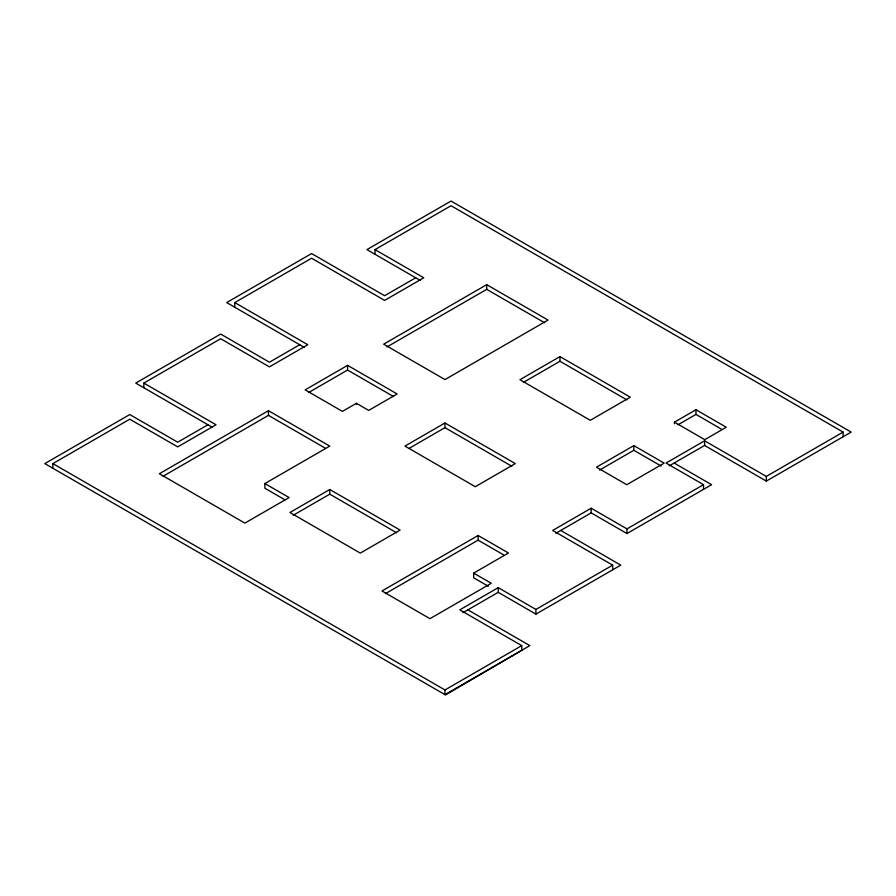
<?xml version="1.0" encoding="UTF-8"?>
<svg xmlns="http://www.w3.org/2000/svg" width="896" height="896" viewBox="0 0 896 896"><rect width="100%" height="100%" fill="white"/><g stroke="black" fill="none" stroke-linecap="round" stroke-linejoin="round"><path stroke-width="1.34" d="M234.774 307.238L234.774 302.568L311.584 258.227L384.608 300.395L423.774 277.782L374.998 249.614L374.998 254.285M143.83 387.755L143.83 383.085L220.662 338.733L269.427 366.878L307.798 344.725L234.774 302.568M374.998 249.614L451.035 205.722L843.114 432.096L843.114 436.755M52.886 468.261L52.886 463.602L129.763 419.205L177.71 446.891L216.037 424.771L143.83 383.085M299.712 344.725L269.427 362.219L220.662 334.062L135.744 383.085L212.43 427.358M415.688 277.782L384.608 295.725L311.584 253.568L226.699 302.568L304.483 347.48M207.95 424.771L177.71 442.221L129.763 414.546L44.8 463.602L445.514 694.949L529.827 645.613L467.88 609.851M264.869 483.56L329.773 446.096L268.453 410.693L159.376 473.738L244.888 523.107L289.128 497.56L264.869 483.56L264.869 488.23L285.085 499.901M486.718 284.67L383.645 344.176L444.965 379.579L548.038 320.074L486.718 284.67L486.718 289.341L387.083 346.864M347.592 365.366L305.155 389.872L342.418 411.387L356.429 403.301L368.715 410.402L397.152 393.982L347.592 365.366L347.592 370.037L393.613 396.603M163.005 476.302L268.453 415.363L268.453 410.693M308.694 392.504L347.592 370.037M329.773 489.496L289.946 512.49L360.282 553.101L400.109 530.107L329.773 489.496L329.773 494.166L396.592 532.739M444.965 422.99L404.947 446.096L475.283 486.707L515.301 463.59L444.965 422.99L444.965 427.661L511.784 466.234M559.966 356.597L519.949 379.702L590.285 420.314L630.302 397.197L559.966 356.597L559.966 361.267L626.786 399.84M293.272 515.245L329.773 494.166M409.394 448.19L444.965 427.661M523.286 382.446L559.966 361.267M478.117 535.472L381.976 590.979L429.957 618.677L491.266 583.285L473.67 573.126L508.469 553L478.117 535.472L478.117 540.142L385.403 593.667M633.83 445.614L596.456 467.197L626.786 484.714L664.16 463.131L633.83 445.614L633.83 450.285L599.57 470.064M674.464 422.162L695.968 409.741L726.275 427.246L704.771 439.667L674.464 422.162L674.464 423.718M678.048 424.76L695.968 414.411L721.224 429.005M843.114 432.096L766.315 476.426L704.592 440.798L666.042 463.053L703.517 484.68L703.517 489.35M703.517 484.68L626.965 528.886L591.17 508.222L552.664 530.443L612.674 565.141L612.674 569.8M669.256 465.864L704.592 445.458L766.315 481.096L851.2 432.096L451.035 201.051L366.923 249.614L420.291 280.437M555.878 533.254L591.17 512.882L626.965 533.546L711.603 484.68L674.139 463.053M560.75 530.443L620.76 565.141L535.909 614.118L535.92 609.448L498.243 587.653L459.794 609.851L521.763 645.624L521.763 650.294L444.965 694.635L444.965 689.965L52.886 463.602M462.997 612.662L498.243 592.323L498.243 587.653M535.92 609.448L612.674 565.141M444.965 689.965L521.763 645.624M486.718 289.341L544.634 322.773M633.83 450.285L661.136 466.054M268.453 415.363L325.226 448.134M478.117 540.142L503.406 554.747M488.331 586.264L473.67 577.797L473.67 573.126M498.232 592.323L535.92 614.118M766.315 476.426L766.315 481.096M704.592 440.798L704.592 445.458M695.968 409.741L695.968 414.411M626.965 528.886L626.965 533.546M591.17 508.222L591.17 512.882M356.429 403.301L356.429 404.477"/></g></svg>
